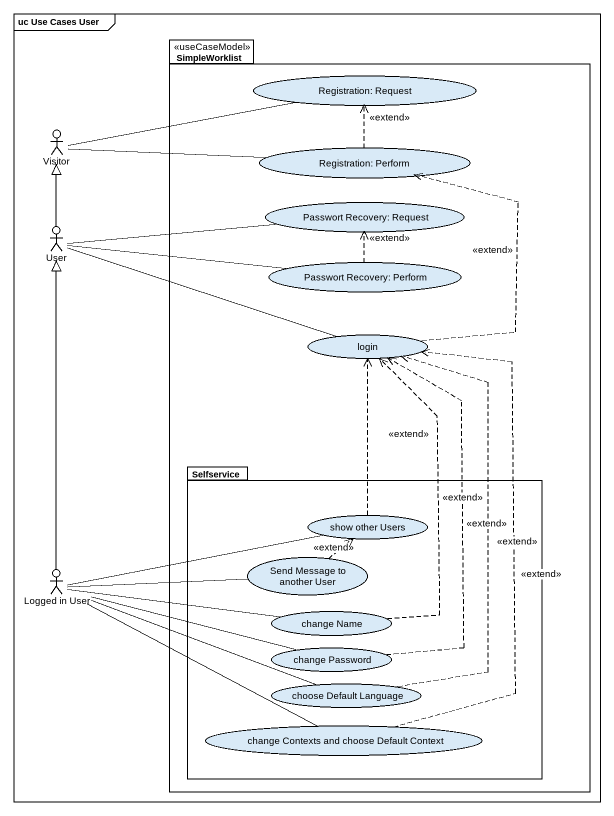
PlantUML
@startuml
mainframe uc Use Cases User
package SimpleWorklist <<useCaseModel>> {
  usecase "Registration: Request" as Registration_Request
  usecase "Registration: Perform" as Registration_Perform
  usecase "Passwort Recovery: Request" as Passwort_Recovery_Request
  usecase "Passwort Recovery: Perform" as Passwort_Recovery_Perform
  usecase login
  package Selfservice {
    usecase "show other Users" as show_other_Users
    usecase "Send Message to another User" as Send_Message_to_another_User
    usecase "change Name" as change_Name
    usecase "change Password" as change_Password
    usecase "choose Default Language" as choose_Default_Language
    usecase "change Contexts and choose Default Context" as change_Contexts_and_choose
  }
}
actor Visitor
actor User
actor "Logged in User" as Logged_in_User
Visitor -right- Registration_Request
Visitor -right- Registration_Perform
Registration_Perform .up.> Registration_Request : <<extend>>
User -up-|> Visitor
User -right- Passwort_Recovery_Request
User -right- Passwort_Recovery_Perform
User -right- login
Passwort_Recovery_Perform .up.> Passwort_Recovery_Request : <<extend>>
login .up.> Registration_Perform : <<extend>>
show_other_Users .up.> login : <<extend>>
Logged_in_User -up-|> User
Logged_in_User -right- show_other_Users
Logged_in_User -right- Send_Message_to_another_User
Logged_in_User -right- change_Name
Logged_in_User -right- change_Password
Logged_in_User -right- choose_Default_Language
Logged_in_User -right- change_Contexts_and_choose
Send_Message_to_another_User .up.> show_other_Users : <<extend>>
change_Name .up.> login : <<extend>>
change_Password .up.> login : <<extend>>
choose_Default_Language .up.> login : <<extend>>
change_Contexts_and_choose .up.> login : <<extend>>
@enduml
